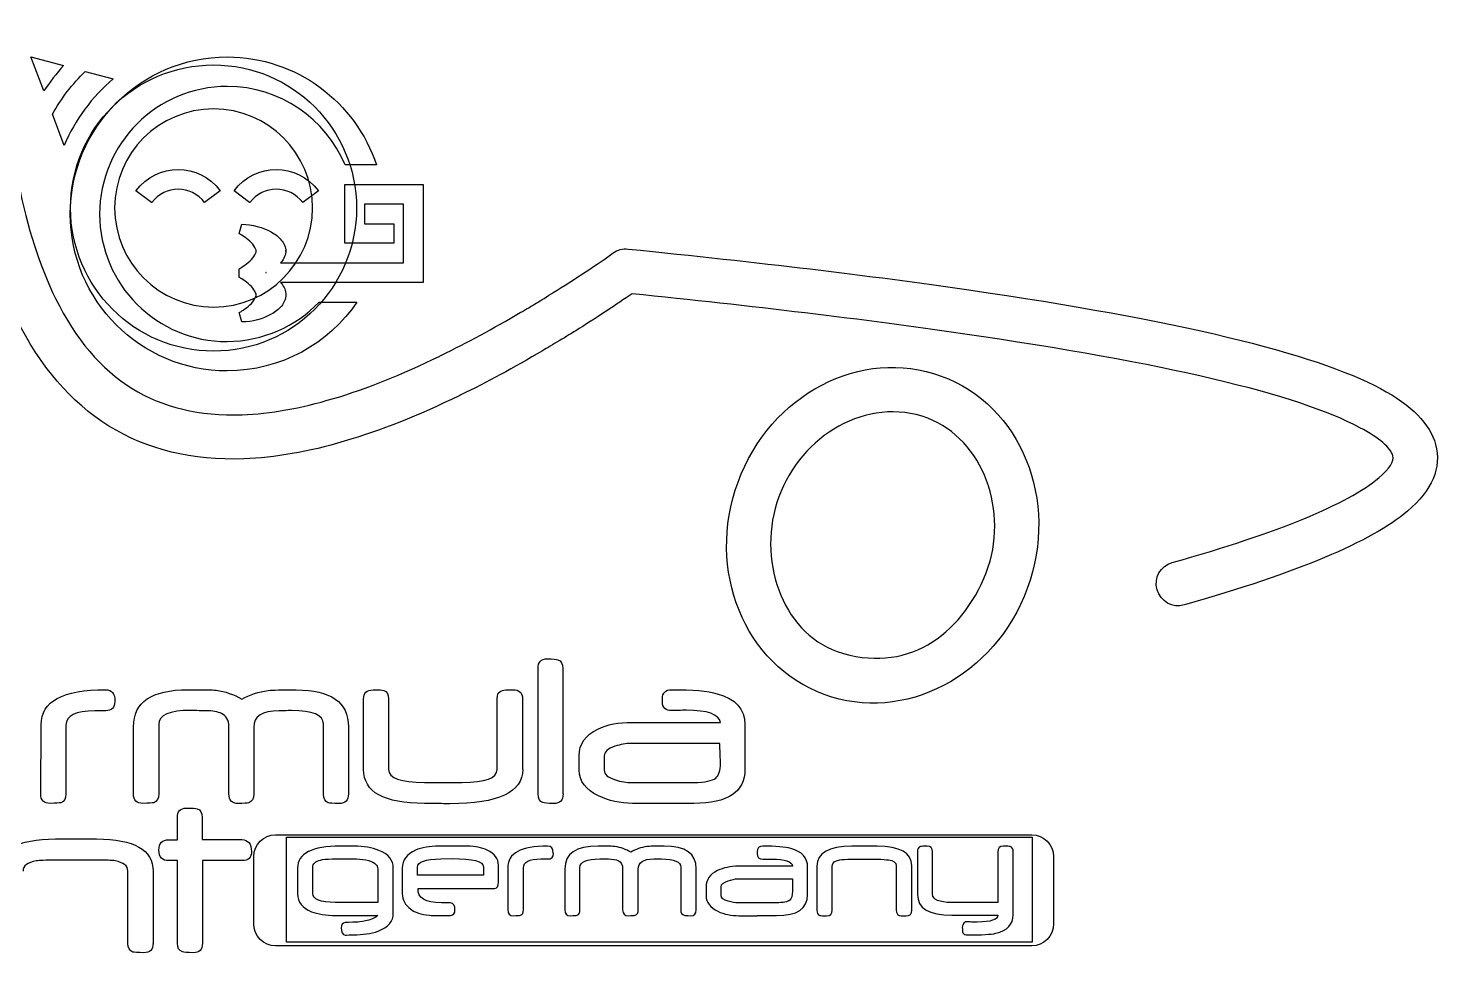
# Model space of a CAD drawing. Extents: x 8 to 143, y 10 to 65.
# Drawn here: x 60.1 to 142.8, y 9.8 to 63.9 of the extents above; entities that cross this region are included whole.
import ezdxf

# ---------------------------------------------------------------- set-up
doc = ezdxf.new("R2010")
doc.units = 0
doc.layers.get('0').update_dxf_attribs({"linetype": 'CONTINUOUS'})

msp = doc.modelspace()

# ---------------------------------------------------------------- linework, layer by layer
at = {"color": 7}
for points in [[(60.96, 60.255), (60.21, 62.25), (62.1225, 61.74)], [(63.3825, 61.4025), (65.025, 60.9675)], [(62.1525, 57.06), (61.4625, 58.8975), (61.4625, 58.8975)], [(80.4225, 55.9275), (78.585, 55.9275)], [(74.8125, 50.1975), (82.0125, 50.1975), (82.0125, 53.64), (79.7175, 53.64), (79.7175, 52.4925), (81.4425, 52.4925), (81.4425, 51.345), (78.57, 51.345), (78.57, 54.7875), (83.16, 54.7875), (83.16, 49.05), (74.8125, 49.05)], [(67.2675, 53.73), (66.3525, 54.42)], [(71.2875, 54.42), (70.3725, 53.73)], [(73.005, 53.73), (72.09, 54.42)], [(77.025, 54.42), (76.11, 53.73)], [(67.275, 53.73), (67.275, 53.73), (67.2675, 53.73)], [(73.0125, 53.73), (73.005, 53.73)], [(72.3975, 51.915), (72.3975, 51.915), (72.54, 52.455)], [(75.12, 50.8725), (75.12, 50.8725), (75.1275, 50.9175)], [(72.3975, 49.35), (72.3975, 49.35), (72.3975, 49.8525), (72.3975, 49.8525)], [(73.95, 49.635), (73.95, 49.635), (73.95, 49.6275)], [(73.98, 49.62), (73.98, 49.6425)], [(72.54, 46.7475), (72.3975, 47.2875), (72.3975, 47.2875)], [(77.07, 47.9025), (79.2825, 47.9025)], [(71.6925, 45.5925), (71.685, 45.6075)], [(89.88, 19.1325), (89.88, 26.4825)], [(91.335, 26.4825), (91.335, 19.1325), (91.3425, 19.1325)], [(64.5825, 24), (63.9525, 24)], [(70.41, 24), (70.0575, 24)], [(75.015, 23.9925), (74.7225, 23.9925)], [(79.6725, 20.5725), (79.6725, 24.69)], [(81.135, 24.69), (81.135, 20.5725)], [(87.48, 20.5575), (87.48, 24.6975)], [(88.9725, 24.6975), (88.9725, 20.58), (88.98, 20.5725)], [(97.155, 24.54), (97.155, 24.6975)], [(98.0625, 24.0075), (97.71, 24.0075)], [(60.78, 19.14), (60.8025, 23.1825)], [(67.6875, 23.2125), (67.6875, 19.1325)], [(77.325, 19.125), (77.325, 23.2275)], [(95.37, 23.3175), (100.5525, 23.3175)], [(101.985, 23.1975), (101.985, 20.5725)], [(62.2575, 23.1525), (62.2575, 19.1325)], [(66.21, 19.14), (66.21, 23.0625)], [(71.79, 19.1325), (71.79, 23.055)], [(73.245, 23.025), (73.245, 19.125)], [(78.78, 23.055), (78.78, 19.1325), (78.7875, 19.1325)], [(100.5075, 22.0875), (95.325, 22.0875)], [(92.2875, 20.52), (92.2875, 21.3675)], [(93.75, 21.36), (93.75, 20.535)], [(83.2425, 19.8075), (85.4325, 19.8075)], [(95.37, 19.8), (98.9925, 19.8), (98.9925, 19.8075)], [(83.8725, 18.585), (83.2425, 18.585)], [(98.9925, 18.585), (95.4075, 18.585), (95.4075, 18.585)], [(68.265, 16.455), (68.775, 16.455), (68.775, 17.7525)], [(70.23, 17.76), (70.23, 16.4625), (72.555, 16.4625)], [(74.5275, 16.74), (118.7775, 16.74)], [(61.6425, 16.5), (64.05, 16.5)], [(79.125, 16.08), (78.315, 16.08)], [(85.7475, 16.0875), (84.09, 16.0875)], [(102.6975, 15.7425), (102.6975, 15.66)], [(109.7175, 16.0725), (108.24, 16.0725)], [(112.08, 15.7425), (112.08, 13.26)], [(112.965, 13.26), (112.965, 15.7425)], [(116.775, 15.7425), (116.775, 12.7875), (114.09, 12.7875)], [(117.675, 12.0675), (117.675, 15.735), (117.6825, 15.7425)], [(64.05, 15.2625), (61.6425, 15.2625)], [(68.775, 10.4025), (68.775, 15.2325), (68.265, 15.2325)], [(72.5625, 15.2325), (70.2375, 15.2325), (70.2375, 10.4025)], [(73.245, 11.535), (73.245, 15.48)], [(77.8425, 15.33), (79.26, 15.33), (79.26, 15.33)], [(84.1875, 15.33), (84.855, 15.3525)], [(87.5625, 13.965), (87.5625, 14.955)], [(90.0525, 15.33), (90.45, 15.33)], [(93.495, 15.33), (94.005, 15.33)], [(96.6525, 15.33), (97.1025, 15.33)], [(104.775, 14.91), (101.6025, 14.91)], [(103.035, 15.3225), (103.5675, 15.3225)], [(106.1925, 14.91), (106.1925, 12.345)], [(107.0925, 12.345), (107.0925, 14.925)], [(108.255, 15.315), (109.71, 15.315)], [(110.8425, 14.925), (110.8425, 12.345)], [(111.75, 12.345), (111.75, 14.925), (111.75, 14.9325)], [(120.0375, 15.48), (120.0375, 11.535)], [(65.88, 10.395), (65.88, 14.6325)], [(67.3575, 14.61), (67.3575, 10.395), (67.3575, 10.4025)], [(75.81, 14.805), (75.81, 13.29)], [(76.695, 13.32), (76.695, 14.835)], [(80.4975, 14.76), (80.4975, 12.7875), (78.015, 12.7875)], [(81.4125, 12.15), (81.4125, 14.79)], [(81.9375, 14.7975), (81.9375, 13.2975)], [(84.63, 14.385), (82.83, 14.385), (82.83, 14.8575)], [(86.685, 14.88), (86.685, 14.385), (84.6225, 14.385), (84.63, 14.385)], [(88.11, 14.82), (88.11, 12.3525)], [(89.025, 12.3525), (89.025, 14.82)], [(91.4475, 14.76), (91.4475, 12.3525)], [(92.3325, 12.3525), (92.3325, 14.835)], [(94.83, 14.7375), (94.83, 12.3525)], [(95.745, 12.3525), (95.745, 14.7375)], [(98.2275, 14.8575), (98.2275, 12.3525)], [(99.135, 12.3525), (99.135, 14.76), (99.135, 14.76)], [(101.565, 14.1675), (104.76, 14.1675), (104.76, 13.44)], [(105.6525, 13.245), (105.6525, 14.8425)], [(82.8675, 13.6125), (87.36, 13.6125)], [(99.7125, 13.71), (99.7125, 13.1775)], [(100.5975, 13.2), (100.5975, 13.71)], [(84.765, 12.765), (84.465, 12.765), (84.225, 12.765)], [(102.6825, 12.765), (101.6025, 12.765)], [(103.815, 12.7725), (102.69, 12.7725)], [(78.0375, 12.03), (80.4825, 12.03), (80.4825, 12.0375)], [(101.625, 12.015), (102.705, 12.015), (102.6975, 12.0225)], [(102.6975, 12.0225), (103.8225, 12.0225)], [(114.09, 12.0375), (116.775, 12.0375)], [(118.7775, 10.2525), (74.5275, 10.2525)]]:
    msp.add_lwpolyline(points, dxfattribs=at)
for points in [[(60.96, 60.255)], [(94.2825, 50.7825)], [(90.765, 48.4575)], [(114.7125, 46.05), (114.7125, 46.05)], [(75.1575, 16.6125), (118.8, 16.6125), (118.8, 10.4625), (75.1575, 10.4625)], [(84.75, 12.03)]]:
    msp.add_lwpolyline(points, close=True, dxfattribs=at)
for points in [[(58.5075, 63.9225), (58.755, 57.1425), (59.805, 51.87), (61.65, 48.12)], [(62.5125, 53.0625), (62.5125, 58.1325), (66.6225, 62.2425), (71.6925, 62.2425)], [(71.6925, 62.2425), (75.7575, 62.2425), (79.215, 59.595), (80.4225, 55.9275)], [(62.1225, 61.74), (61.7025, 61.275), (61.3125, 60.78), (60.96, 60.255)], [(61.4625, 58.8975), (61.9875, 59.82), (62.6325, 60.66), (63.3825, 61.4025)], [(62.5275, 53.4075), (62.5275, 58.035), (66.27, 61.7775), (70.8975, 61.7775)], [(70.8975, 61.7775), (75.525, 61.7775), (79.26, 58.0275), (79.26, 53.4075)], [(65.025, 60.9675), (63.7875, 59.9175), (62.7975, 58.5825), (62.1525, 57.06)], [(71.6925, 60.5175), (67.575, 60.5175), (64.23, 57.18), (64.23, 53.055)], [(78.585, 55.9275), (77.46, 58.6275), (74.7975, 60.5175), (71.6925, 60.5175)], [(70.8975, 59.205), (67.695, 59.205), (65.1075, 56.61), (65.1075, 53.415)], [(76.6875, 53.415), (76.6875, 56.6175), (74.0925, 59.205), (70.8975, 59.205)], [(66.3525, 54.42), (67.59, 56.07), (70.0575, 56.07), (71.2875, 54.42)], [(72.09, 54.42), (73.3275, 56.07), (75.795, 56.07), (77.025, 54.42)], [(70.3725, 53.73), (69.6, 54.765), (68.0475, 54.765), (67.275, 53.73)], [(76.11, 53.73), (75.3375, 54.765), (73.785, 54.765), (73.0125, 53.73)], [(71.6925, 43.8825), (66.6225, 43.8825), (62.5125, 47.9925), (62.5125, 53.0625)], [(70.8975, 45.0375), (66.2775, 45.0375), (62.5275, 48.78), (62.5275, 53.4075)], [(64.23, 53.055), (64.23, 48.93), (67.5675, 45.5925), (71.6925, 45.5925)], [(65.1075, 53.415), (65.1075, 50.22), (67.7025, 47.6175), (70.8975, 47.6175)], [(70.8975, 47.6175), (74.0925, 47.6175), (76.6875, 50.2125), (76.6875, 53.415)], [(79.26, 53.4075), (79.26, 48.7875), (75.5175, 45.0375), (70.8975, 45.0375)], [(72.54, 52.455), (73.1625, 52.455), (73.785, 52.2825), (74.2575, 52.0125)], [(72.4275, 51.9), (72.4125, 51.9), (72.405, 51.915), (72.3975, 51.915)], [(72.5475, 51.825), (72.495, 51.855), (72.4575, 51.885), (72.4275, 51.9)], [(72.915, 51.555), (72.78, 51.6675), (72.6525, 51.7575), (72.5475, 51.825)], [(73.26, 51.195), (73.17, 51.3225), (73.05, 51.4425), (72.915, 51.555)], [(74.2575, 52.0125), (74.4975, 51.8775), (74.7075, 51.72), (74.8575, 51.5325)], [(74.8575, 51.5325), (75.015, 51.3525), (75.12, 51.12), (75.12, 50.8725)], [(72.915, 50.22), (73.05, 50.325), (73.17, 50.46), (73.26, 50.58)], [(73.3875, 50.8875), (73.3875, 50.9625), (73.35, 51.0675), (73.26, 51.195)], [(73.26, 50.58), (73.35, 50.7075), (73.3875, 50.8125), (73.3875, 50.8875)], [(75.1275, 50.9175), (75.1275, 50.67), (75.015, 50.445), (74.865, 50.2575)], [(92.49, 49.56), (93.03, 49.9125), (93.6225, 50.3175), (94.2825, 50.7825)], [(94.2825, 50.7825), (94.53, 50.955), (94.83, 51.045), (95.1525, 51.0075)], [(95.1525, 51.0075), (99.0225, 50.6175), (102.5775, 50.2275), (105.8025, 49.845)], [(72.3975, 49.8525), (72.3975, 49.8525), (72.4125, 49.8675), (72.4275, 49.875)], [(72.4275, 49.875), (72.4575, 49.89), (72.5025, 49.92), (72.5475, 49.95)], [(72.5475, 49.95), (72.645, 50.0175), (72.78, 50.115), (72.915, 50.22)], [(73.98, 49.6425), (73.98, 49.6425), (73.965, 49.6425), (73.95, 49.635)], [(73.95, 49.6275), (73.95, 49.6275), (73.965, 49.6275), (73.98, 49.62)], [(74.865, 50.2575), (74.85, 50.235), (74.8275, 50.22), (74.8125, 50.1975)], [(105.8025, 49.845), (109.125, 49.4475), (112.215, 49.035), (115.0875, 48.615)], [(72.4275, 49.335), (72.4125, 49.335), (72.405, 49.35), (72.3975, 49.35)], [(72.5475, 49.26), (72.495, 49.29), (72.4575, 49.32), (72.4275, 49.335)], [(72.915, 48.99), (72.78, 49.1025), (72.6525, 49.1925), (72.5475, 49.26)], [(73.26, 48.63), (73.17, 48.7575), (73.05, 48.8775), (72.915, 48.99)], [(74.8125, 49.05), (74.8125, 49.05), (74.85, 49.0125), (74.865, 48.99)], [(74.865, 48.99), (75.0225, 48.81), (75.1275, 48.5775), (75.1275, 48.33)], [(90.765, 48.4575), (91.4025, 48.855), (91.9875, 49.23), (92.49, 49.56)], [(61.65, 48.12), (62.82, 45.735), (64.3125, 43.98), (66.1275, 42.855)], [(72.915, 47.655), (73.05, 47.76), (73.17, 47.895), (73.26, 48.015)], [(73.3875, 48.3225), (73.3875, 48.3975), (73.35, 48.5025), (73.26, 48.63)], [(73.26, 48.015), (73.35, 48.1425), (73.3875, 48.2475), (73.3875, 48.3225)], [(75.1275, 48.33), (75.1275, 48.0825), (75.015, 47.8575), (74.865, 47.67)], [(89.775, 47.8425), (89.925, 47.9325), (90.225, 48.12), (90.6825, 48.405)], [(90.6825, 48.405), (90.7125, 48.42), (90.7425, 48.4425), (90.765, 48.4575)], [(95.3775, 48.39), (94.92, 48.075), (94.425, 47.745), (93.9075, 47.4)], [(105.5025, 47.2725), (102.24, 47.6625), (98.865, 48.0375), (95.3775, 48.39)], [(115.0875, 48.615), (127.2225, 46.8675), (135.2475, 44.94), (139.1775, 42.8475)], [(71.685, 45.6075), (73.8, 45.6075), (75.7125, 46.4925), (77.07, 47.9025)], [(79.2825, 47.9025), (77.6325, 45.48), (74.8425, 43.8825), (71.6925, 43.8825)], [(72.3975, 47.2875), (72.3975, 47.2875), (72.4125, 47.3025), (72.4275, 47.31)], [(72.4275, 47.31), (72.4575, 47.325), (72.5025, 47.355), (72.5475, 47.385)], [(74.265, 47.19), (73.785, 46.9275), (73.17, 46.7475), (72.54, 46.7475)], [(72.5475, 47.385), (72.645, 47.4525), (72.78, 47.55), (72.915, 47.655)], [(74.865, 47.67), (74.7075, 47.4825), (74.505, 47.325), (74.265, 47.19)], [(84.225, 44.7975), (85.7325, 45.5325), (87.27, 46.365), (88.8375, 47.2875)], [(88.8375, 47.2875), (89.1825, 47.49), (89.4975, 47.6775), (89.775, 47.8425)], [(93.9075, 47.4), (93.2175, 46.9425), (92.6175, 46.56), (92.0925, 46.23)], [(114.7125, 46.05), (111.885, 46.47), (108.81, 46.875), (105.5025, 47.2725)], [(64.77, 40.6575), (62.5425, 42.045), (60.735, 44.1525), (59.34, 46.9875)], [(91.11, 45.6375), (90.75, 45.42), (90.4275, 45.225), (90.1425, 45.06)], [(92.0475, 46.2075), (91.8675, 46.095), (91.56, 45.9075), (91.11, 45.6375)], [(92.0925, 46.23), (92.0775, 46.23), (92.07, 46.215), (92.0475, 46.2075)], [(137.9625, 40.56), (134.31, 42.5175), (126.555, 44.3475), (114.7125, 46.05)], [(72.57, 41.3175), (75.84, 41.4375), (79.6875, 42.5775), (84.1275, 44.745)], [(84.1275, 44.745), (84.1575, 44.7675), (84.1875, 44.7825), (84.225, 44.7975)], [(90.1425, 45.06), (88.4625, 44.07), (86.8725, 43.2075), (85.3575, 42.4725)], [(101.58, 37.38), (103.47, 42.525), (108.795, 45.3), (113.4675, 43.5825)], [(113.4675, 43.5825), (118.14, 41.865), (120.3975, 36.3), (118.5075, 31.155)], [(66.1275, 42.855), (67.9275, 41.7375), (70.0725, 41.2275), (72.57, 41.3175)], [(85.26, 42.4275), (80.4975, 40.1025), (76.2975, 38.8725), (72.6675, 38.7375)], [(85.3575, 42.4725), (85.3275, 42.4575), (85.29, 42.4425), (85.26, 42.4275)], [(112.68, 41.115), (109.1175, 42.4425), (105.2775, 40.0725), (103.965, 36.51)], [(139.1775, 42.8475), (141, 41.8725), (142.0725, 40.785), (142.395, 39.5775)], [(72.6675, 38.7375), (69.645, 38.625), (67.0125, 39.27), (64.77, 40.6575)], [(116.1, 32.0775), (117.48, 35.61), (115.9125, 39.9075), (112.68, 41.1075)], [(139.8975, 38.91), (139.77, 39.39), (139.125, 39.945), (137.9625, 40.56)], [(139.0725, 37.6275), (139.71, 38.1675), (139.98, 38.595), (139.8975, 38.91)], [(142.395, 39.5775), (142.755, 38.2125), (142.2075, 36.9075), (140.745, 35.67)], [(106.62, 24.9525), (101.9475, 26.67), (99.69, 32.235), (101.58, 37.38)], [(126.99, 32.67), (133.2225, 34.4325), (137.25, 36.09), (139.0725, 37.6275)], [(103.965, 36.51), (102.6525, 32.9475), (104.13, 28.5975), (107.385, 27.4725)], [(140.745, 35.67), (138.6375, 33.885), (134.2875, 32.0625), (127.695, 30.195)], [(126.0975, 31.08), (125.9025, 31.77), (126.3, 32.4825), (126.99, 32.67)], [(107.385, 27.4725), (111.3525, 26.1075), (114.6375, 28.3425), (116.1, 32.0775)], [(118.5075, 31.155), (116.6175, 26.01), (111.2925, 23.235), (106.62, 24.9525)], [(127.6875, 30.1875), (127.005, 29.9925), (126.2925, 30.39), (126.0975, 31.08)], [(89.88, 26.4825), (89.88, 26.8575), (90.06, 27.0375), (90.4125, 27.0375)], [(90.4125, 27.0375), (90.765, 27.0375), (90.9675, 27.015), (91.0425, 26.9775)], [(91.0425, 26.9775), (91.2375, 26.9175), (91.335, 26.76), (91.335, 26.4825)], [(60.8025, 23.1825), (60.8025, 24.5625), (62.0625, 25.23), (64.59, 25.23)], [(64.59, 25.23), (64.9425, 25.23), (65.1225, 25.0125), (65.1225, 24.54)], [(66.21, 23.0625), (66.21, 24.5175), (67.275, 25.23), (69.405, 25.23)], [(69.405, 25.23), (70.29, 25.23), (70.845, 25.23), (71.04, 25.2075)], [(71.04, 25.2075), (71.5725, 25.1325), (72.0675, 24.9525), (72.555, 24.675)], [(72.555, 24.675), (73.0125, 24.9525), (73.5225, 25.11), (74.0925, 25.185)], [(74.0925, 25.185), (74.3475, 25.2225), (74.9025, 25.2225), (75.7275, 25.2225)], [(75.7275, 25.2225), (77.76, 25.2225), (78.78, 24.51), (78.78, 23.055)], [(79.6725, 24.69), (79.6725, 25.0425), (79.8525, 25.2225), (80.2275, 25.2225)], [(80.2275, 25.2225), (80.565, 25.2225), (80.76, 25.2225), (80.8575, 25.185)], [(80.8575, 25.185), (81.0375, 25.125), (81.135, 24.9675), (81.135, 24.69)], [(87.48, 24.6975), (87.48, 24.975), (87.5775, 25.1325), (87.795, 25.1925)], [(87.795, 25.1925), (87.855, 25.23), (88.0725, 25.23), (88.425, 25.23)], [(88.425, 25.23), (88.7775, 25.23), (88.9725, 25.05), (88.9725, 24.6975)], [(97.155, 24.6975), (97.155, 25.05), (97.335, 25.23), (97.6875, 25.23)], [(97.6875, 25.23), (98.9325, 25.23), (99.8175, 25.17), (100.365, 24.99)], [(100.365, 24.99), (101.43, 24.6975), (101.985, 24.105), (101.985, 23.1975)], [(63.9525, 24), (62.8275, 24), (62.2575, 23.7225), (62.2575, 23.1525)], [(65.115, 24.5325), (65.115, 24.18), (64.935, 24), (64.5825, 24)], [(69.5625, 24.0225), (68.3025, 24.0225), (67.6875, 23.745), (67.6875, 23.2125)], [(70.0575, 24), (69.8625, 24.0225), (69.705, 24.0225), (69.5625, 24.0225)], [(71.355, 23.8425), (71.175, 23.94), (70.845, 24), (70.41, 24)], [(74.7225, 23.9925), (73.74, 23.9925), (73.245, 23.6775), (73.245, 23.025)], [(75.45, 24.015), (75.33, 24.015), (75.195, 24.015), (75.015, 23.9925)], [(77.325, 23.2275), (77.325, 23.76), (76.695, 24.015), (75.45, 24.015)], [(97.71, 24.0075), (97.335, 24.0075), (97.155, 24.1875), (97.155, 24.54)], [(98.5575, 24.03), (98.4225, 24.03), (98.265, 24.03), (98.0625, 24.0075)], [(100.5525, 23.3175), (100.47, 23.79), (99.8025, 24.03), (98.5575, 24.03)], [(71.79, 23.055), (71.79, 23.4525), (71.6325, 23.7075), (71.355, 23.8425)], [(93.375, 22.9275), (93.93, 23.205), (94.5975, 23.3175), (95.37, 23.3175)], [(92.2875, 21.3675), (92.2875, 22.0575), (92.64, 22.5675), (93.375, 22.9275)], [(94.38, 21.93), (93.9675, 21.795), (93.75, 21.5925), (93.75, 21.36)], [(95.325, 22.0875), (95.01, 22.0875), (94.71, 22.0275), (94.38, 21.93)], [(100.53, 21.4575), (100.53, 21.7125), (100.5075, 21.915), (100.5075, 22.0875)], [(100.275, 20.0625), (100.455, 20.22), (100.5525, 20.4975), (100.5525, 20.925)], [(100.5525, 20.925), (100.5525, 21.0225), (100.5525, 21.2025), (100.53, 21.4575)], [(83.2425, 18.585), (80.8575, 18.585), (79.6725, 19.2375), (79.6725, 20.5725)], [(81.135, 20.5725), (81.135, 20.0625), (81.8475, 19.8075), (83.2425, 19.8075)], [(88.98, 20.5725), (88.98, 19.23), (87.5625, 18.5625), (84.72, 18.5625)], [(85.4325, 19.8075), (86.8125, 19.8075), (87.48, 20.0625), (87.48, 20.5575)], [(93.4125, 19.02), (92.6625, 19.395), (92.2875, 19.8825), (92.2875, 20.52)], [(93.75, 20.535), (93.75, 20.28), (93.9675, 20.1), (94.4025, 19.9575)], [(94.4025, 19.9575), (94.7325, 19.86), (95.055, 19.8), (95.37, 19.8)], [(101.985, 20.5725), (101.985, 19.2525), (100.98, 18.585), (98.9925, 18.585)], [(98.9925, 19.8075), (99.645, 19.8075), (100.0725, 19.905), (100.275, 20.0625)], [(61.335, 18.585), (60.96, 18.585), (60.78, 18.765), (60.78, 19.14)], [(62.2575, 19.1325), (62.2575, 18.855), (62.16, 18.6975), (61.965, 18.6225)], [(66.765, 18.585), (66.39, 18.585), (66.21, 18.765), (66.21, 19.14)], [(67.6875, 19.1325), (67.6875, 18.855), (67.59, 18.6975), (67.395, 18.6225)], [(72.3225, 18.5775), (71.97, 18.5775), (71.79, 18.7575), (71.79, 19.1325)], [(73.245, 19.125), (73.245, 18.8475), (73.1475, 18.69), (72.9525, 18.615)], [(77.6025, 18.615), (77.4225, 18.6975), (77.325, 18.855), (77.325, 19.125)], [(78.7875, 19.1325), (78.7875, 18.7575), (78.5925, 18.5775), (78.2325, 18.5775)], [(90.1575, 18.6375), (89.9775, 18.6975), (89.88, 18.855), (89.88, 19.1325)], [(91.3425, 19.1325), (91.3425, 18.7575), (91.1625, 18.5775), (90.7875, 18.5775)], [(61.965, 18.6225), (61.8825, 18.6), (61.6725, 18.585), (61.335, 18.585)], [(67.395, 18.6225), (67.3125, 18.6), (67.095, 18.585), (66.765, 18.585)], [(68.775, 17.7525), (68.775, 18.1275), (68.955, 18.3075), (69.3075, 18.3075)], [(69.3075, 18.3075), (69.66, 18.3075), (69.8625, 18.285), (69.9375, 18.27)], [(69.9375, 18.27), (70.1325, 18.195), (70.23, 18.0375), (70.23, 17.76)], [(72.9525, 18.615), (72.8775, 18.5925), (72.66, 18.5775), (72.3225, 18.5775)], [(78.2325, 18.5775), (77.895, 18.5775), (77.685, 18.6), (77.6025, 18.615)], [(84.72, 18.5625), (84.5025, 18.5625), (84.225, 18.5625), (83.8725, 18.585)], [(90.7875, 18.5775), (90.45, 18.5775), (90.2325, 18.6), (90.1575, 18.6375)], [(95.4075, 18.585), (94.695, 18.585), (94.0275, 18.7425), (93.4125, 19.02)], [(73.245, 15.48), (73.245, 16.17), (73.815, 16.74), (74.5275, 16.74)], [(118.7775, 16.74), (119.4675, 16.74), (120.0375, 16.17), (120.0375, 15.48)], [(58.29, 14.61), (58.29, 15.87), (59.415, 16.5), (61.6425, 16.5)], [(64.05, 16.5), (66.255, 16.5), (67.3575, 15.87), (67.3575, 14.61)], [(67.695, 15.8475), (67.695, 16.2675), (67.89, 16.455), (68.265, 16.455)], [(68.265, 15.2325), (67.89, 15.2325), (67.695, 15.4275), (67.695, 15.8475)], [(72.555, 16.4625), (72.9075, 16.4625), (73.11, 16.2225), (73.11, 15.7725)], [(73.1175, 15.765), (73.1175, 15.4125), (72.9225, 15.2325), (72.5625, 15.2325)], [(78.315, 16.08), (76.6575, 16.08), (75.81, 15.6525), (75.81, 14.805)], [(80.565, 15.8325), (80.1525, 15.99), (79.68, 16.08), (79.125, 16.08)], [(81.4125, 14.79), (81.4125, 15.2625), (81.135, 15.615), (80.565, 15.8325)], [(82.71, 15.84), (82.2, 15.6), (81.9375, 15.27), (81.9375, 14.7975)], [(84.09, 16.0875), (83.535, 16.0725), (83.085, 15.9975), (82.71, 15.84)], [(86.91, 15.84), (86.595, 15.9975), (86.1975, 16.0725), (85.7475, 16.0875)], [(87.5625, 14.955), (87.5625, 15.3525), (87.345, 15.645), (86.91, 15.84)], [(90.435, 16.08), (88.875, 16.08), (88.11, 15.6675), (88.11, 14.82)], [(90.7725, 15.6675), (90.7725, 15.945), (90.6525, 16.08), (90.435, 16.08)], [(93.3975, 16.08), (92.1, 16.08), (91.4475, 15.645), (91.4475, 14.76)], [(94.38, 16.0575), (94.26, 16.08), (93.93, 16.08), (93.3975, 16.08)], [(95.31, 15.72), (95.0175, 15.9), (94.7175, 16.0125), (94.38, 16.0575)], [(96.255, 16.0575), (95.9025, 16.005), (95.58, 15.9), (95.31, 15.72)], [(97.26, 16.08), (96.75, 16.08), (96.4125, 16.08), (96.255, 16.0575)], [(99.135, 14.76), (99.135, 15.645), (98.505, 16.08), (97.26, 16.08)], [(103.035, 16.08), (102.8175, 16.08), (102.6975, 15.96), (102.6975, 15.7425)], [(104.67, 15.945), (104.3325, 16.0425), (103.785, 16.08), (103.035, 16.08)], [(105.6525, 14.8425), (105.6525, 15.3975), (105.3225, 15.7725), (104.67, 15.945)], [(108.24, 16.0725), (106.8825, 16.0725), (106.1925, 15.675), (106.1925, 14.91)], [(111.75, 14.9325), (111.75, 15.6975), (111.06, 16.0725), (109.7175, 16.0725)], [(112.26, 16.0575), (112.14, 16.02), (112.08, 15.9225), (112.08, 15.7425)], [(112.65, 16.08), (112.4325, 16.08), (112.3125, 16.08), (112.26, 16.0575)], [(112.965, 15.7425), (112.965, 15.96), (112.8675, 16.08), (112.65, 16.08)], [(117.105, 16.08), (116.88, 16.08), (116.775, 15.96), (116.775, 15.7425)], [(117.5025, 16.0575), (117.4425, 16.08), (117.33, 16.08), (117.105, 16.08)], [(117.6825, 15.7425), (117.6825, 15.9), (117.6225, 16.02), (117.5025, 16.0575)], [(60.5175, 15.225), (60.0075, 15.1275), (59.745, 14.9325), (59.745, 14.6175)], [(61.6425, 15.2625), (61.0725, 15.2625), (60.6975, 15.24), (60.5175, 15.225)], [(65.13, 15.225), (64.9575, 15.2475), (64.575, 15.2625), (64.05, 15.2625)], [(65.88, 14.6325), (65.88, 14.925), (65.625, 15.12), (65.13, 15.225)], [(76.695, 14.835), (76.695, 15.0525), (76.8525, 15.21), (77.1525, 15.27)], [(77.1525, 15.27), (77.2875, 15.3075), (77.5275, 15.33), (77.8425, 15.33)], [(79.26, 15.33), (79.515, 15.33), (79.755, 15.2925), (79.9875, 15.2325)], [(79.9875, 15.2325), (80.3475, 15.1125), (80.4975, 14.9775), (80.4975, 14.76)], [(82.83, 14.8575), (82.83, 15.1725), (83.2875, 15.33), (84.1875, 15.33)], [(84.855, 15.3525), (86.0775, 15.3525), (86.685, 15.195), (86.685, 14.88)], [(89.025, 14.82), (89.025, 15.1575), (89.3625, 15.33), (90.0525, 15.33)], [(90.45, 15.33), (90.6675, 15.33), (90.7875, 15.4275), (90.7875, 15.6675)], [(92.3325, 14.835), (92.3325, 15.1725), (92.73, 15.33), (93.495, 15.33)], [(94.005, 15.33), (94.26, 15.33), (94.4625, 15.2925), (94.575, 15.2325)], [(94.575, 15.2325), (94.755, 15.1575), (94.83, 14.9925), (94.83, 14.7375)], [(95.745, 14.7375), (95.745, 15.1275), (96.0375, 15.33), (96.6525, 15.33)], [(97.1025, 15.33), (97.8525, 15.33), (98.2275, 15.1725), (98.2275, 14.8575)], [(101.6025, 14.91), (101.13, 14.91), (100.7175, 14.8125), (100.38, 14.655)], [(102.6975, 15.66), (102.6975, 15.42), (102.8175, 15.3225), (103.035, 15.3225)], [(103.5675, 15.3225), (104.3325, 15.3225), (104.73, 15.1875), (104.775, 14.91)], [(107.0925, 14.925), (107.0925, 15.105), (107.25, 15.24), (107.5425, 15.2775)], [(107.5425, 15.2775), (107.6625, 15.3), (107.9025, 15.315), (108.255, 15.315)], [(109.71, 15.315), (110.0475, 15.315), (110.265, 15.2925), (110.385, 15.2775)], [(110.385, 15.2775), (110.6775, 15.24), (110.8425, 15.12), (110.8425, 14.925)], [(100.38, 14.655), (99.93, 14.4375), (99.7125, 14.1225), (99.7125, 13.71)], [(100.995, 14.0475), (101.19, 14.13), (101.3925, 14.1675), (101.565, 14.1675)], [(75.81, 13.29), (75.81, 12.8175), (76.0875, 12.465), (76.62, 12.2475)], [(78.015, 12.7875), (77.145, 12.7875), (76.695, 12.9675), (76.695, 13.32)], [(81.9375, 13.2975), (81.9375, 12.945), (82.095, 12.645), (82.4325, 12.39)], [(84.225, 12.765), (83.28, 12.765), (82.8225, 13.0425), (82.8675, 13.6125)], [(87.36, 13.6125), (87.48, 13.6125), (87.5625, 13.7325), (87.5625, 13.965)], [(100.5975, 13.71), (100.5975, 13.8525), (100.7325, 13.965), (100.995, 14.0475)], [(103.8225, 12.0225), (105.045, 12.0225), (105.6525, 12.4125), (105.6525, 13.245)], [(104.76, 13.44), (104.76, 13.185), (104.7225, 13.005), (104.6025, 12.93)], [(112.08, 13.26), (112.08, 12.45), (112.7475, 12.0375), (114.09, 12.0375)], [(114.09, 12.7875), (113.34, 12.7875), (112.965, 12.945), (112.965, 13.26)], [(85.02, 12.3525), (85.02, 12.585), (84.945, 12.75), (84.765, 12.765)], [(99.7125, 13.1775), (99.7125, 12.8025), (99.945, 12.4875), (100.4025, 12.27)], [(101.01, 12.8625), (100.7325, 12.9375), (100.5975, 13.0575), (100.5975, 13.2)], [(101.6025, 12.765), (101.4075, 12.765), (101.205, 12.7875), (101.01, 12.8625)], [(104.6025, 12.93), (104.4825, 12.81), (104.2275, 12.7725), (103.815, 12.7725)], [(76.62, 12.2475), (76.995, 12.1125), (77.4675, 12.03), (78.0375, 12.03)], [(78.5925, 11.61), (78.435, 11.6025), (78.36, 11.4825), (78.36, 11.3025)], [(79.3425, 11.64), (79.3425, 11.64), (78.78, 11.625), (78.5925, 11.61)], [(79.9725, 11.76), (79.695, 11.6775), (79.4775, 11.64), (79.3425, 11.64)], [(80.4825, 12.0375), (80.4825, 11.955), (80.3025, 11.8575), (79.9725, 11.76)], [(80.52, 11.1075), (81.1125, 11.34), (81.4125, 11.6775), (81.4125, 12.15)], [(82.4325, 12.39), (82.665, 12.21), (83.025, 12.0975), (83.52, 12.0375)], [(83.52, 12.0375), (83.715, 12.015), (84.75, 12.03), (84.75, 12.03)], [(84.75, 12.03), (84.93, 12.0525), (85.02, 12.1575), (85.02, 12.3525)], [(88.11, 12.3525), (88.11, 12.1125), (88.2075, 12.015), (88.4475, 12.015)], [(88.4475, 12.015), (88.6425, 12.015), (88.785, 12.015), (88.845, 12.0375)], [(88.845, 12.0375), (88.965, 12.075), (89.025, 12.1725), (89.025, 12.3525)], [(91.4475, 12.3525), (91.4475, 12.1125), (91.545, 12.015), (91.7625, 12.015)], [(91.7625, 12.015), (91.98, 12.015), (92.1, 12.015), (92.16, 12.0375)], [(92.16, 12.0375), (92.28, 12.075), (92.3325, 12.1725), (92.3325, 12.3525)], [(94.83, 12.3525), (94.83, 12.1125), (94.95, 12.015), (95.1675, 12.015)], [(95.1675, 12.015), (95.385, 12.015), (95.505, 12.015), (95.565, 12.0375)], [(95.565, 12.0375), (95.685, 12.075), (95.745, 12.1725), (95.745, 12.3525)], [(98.2275, 12.3525), (98.2275, 12.1725), (98.31, 12.075), (98.4225, 12.0375)], [(98.4225, 12.0375), (98.46, 12.015), (98.6025, 12.015), (98.7975, 12.015)], [(98.7975, 12.015), (99.0375, 12.015), (99.135, 12.1125), (99.135, 12.3525)], [(100.4025, 12.27), (100.7775, 12.09), (101.19, 12.015), (101.625, 12.015)], [(106.1925, 12.345), (106.1925, 12.165), (106.2525, 12.0675), (106.365, 12.03)], [(106.365, 12.03), (106.425, 12.0075), (106.545, 12.0075), (106.7625, 12.0075)], [(106.7625, 12.0075), (106.98, 12.0075), (107.0925, 12.105), (107.0925, 12.345)], [(110.8425, 12.345), (110.8425, 12.165), (110.9025, 12.0675), (111.015, 12.03)], [(111.015, 12.03), (111.075, 12.0075), (111.195, 12.0075), (111.4125, 12.0075)], [(111.4125, 12.0075), (111.63, 12.0075), (111.75, 12.105), (111.75, 12.345)], [(115.0425, 11.6625), (114.81, 11.685), (114.705, 11.5425), (114.705, 11.325)], [(115.2375, 11.64), (115.1025, 11.6475), (115.0875, 11.655), (115.0425, 11.6625)], [(115.575, 11.64), (115.575, 11.64), (115.32, 11.64), (115.2375, 11.64)], [(116.775, 12.0375), (116.775, 11.7825), (116.3775, 11.64), (115.575, 11.64)], [(116.67, 10.9875), (117.3375, 11.145), (117.675, 11.4975), (117.675, 12.0675)], [(74.5275, 10.2525), (73.815, 10.2525), (73.245, 10.8225), (73.245, 11.535)], [(78.36, 11.3025), (78.36, 11.0625), (78.435, 10.8975), (78.5925, 10.8825)], [(78.5925, 10.8825), (78.615, 10.8825), (79.065, 10.89), (79.065, 10.89)], [(79.065, 10.89), (79.62, 10.89), (80.1075, 10.9725), (80.52, 11.1075)], [(114.705, 11.325), (114.705, 11.1675), (114.705, 11.07), (114.7425, 11.01)], [(114.7425, 11.01), (114.8025, 10.9275), (114.8775, 10.89), (115.035, 10.89)], [(115.035, 10.89), (115.8225, 10.89), (116.3775, 10.9125), (116.67, 10.9875)], [(120.0375, 11.535), (120.0375, 10.8225), (119.4675, 10.2525), (118.7775, 10.2525)], [(66.1725, 9.885), (65.9775, 9.9675), (65.88, 10.125), (65.88, 10.395)], [(67.3575, 10.4025), (67.3575, 10.0275), (67.1775, 9.8475), (66.8025, 9.8475)], [(69.075, 9.9075), (68.88, 9.9675), (68.775, 10.125), (68.775, 10.4025)], [(70.2375, 10.4025), (70.2375, 10.0275), (70.0575, 9.8475), (69.705, 9.8475)], [(66.8025, 9.8475), (66.465, 9.8475), (66.2475, 9.87), (66.1725, 9.885)], [(69.705, 9.8475), (69.3675, 9.8475), (69.1575, 9.87), (69.075, 9.9075)]]:
    msp.add_open_spline(points, degree=3, dxfattribs=at)

doc.saveas('drawing.dxf')
